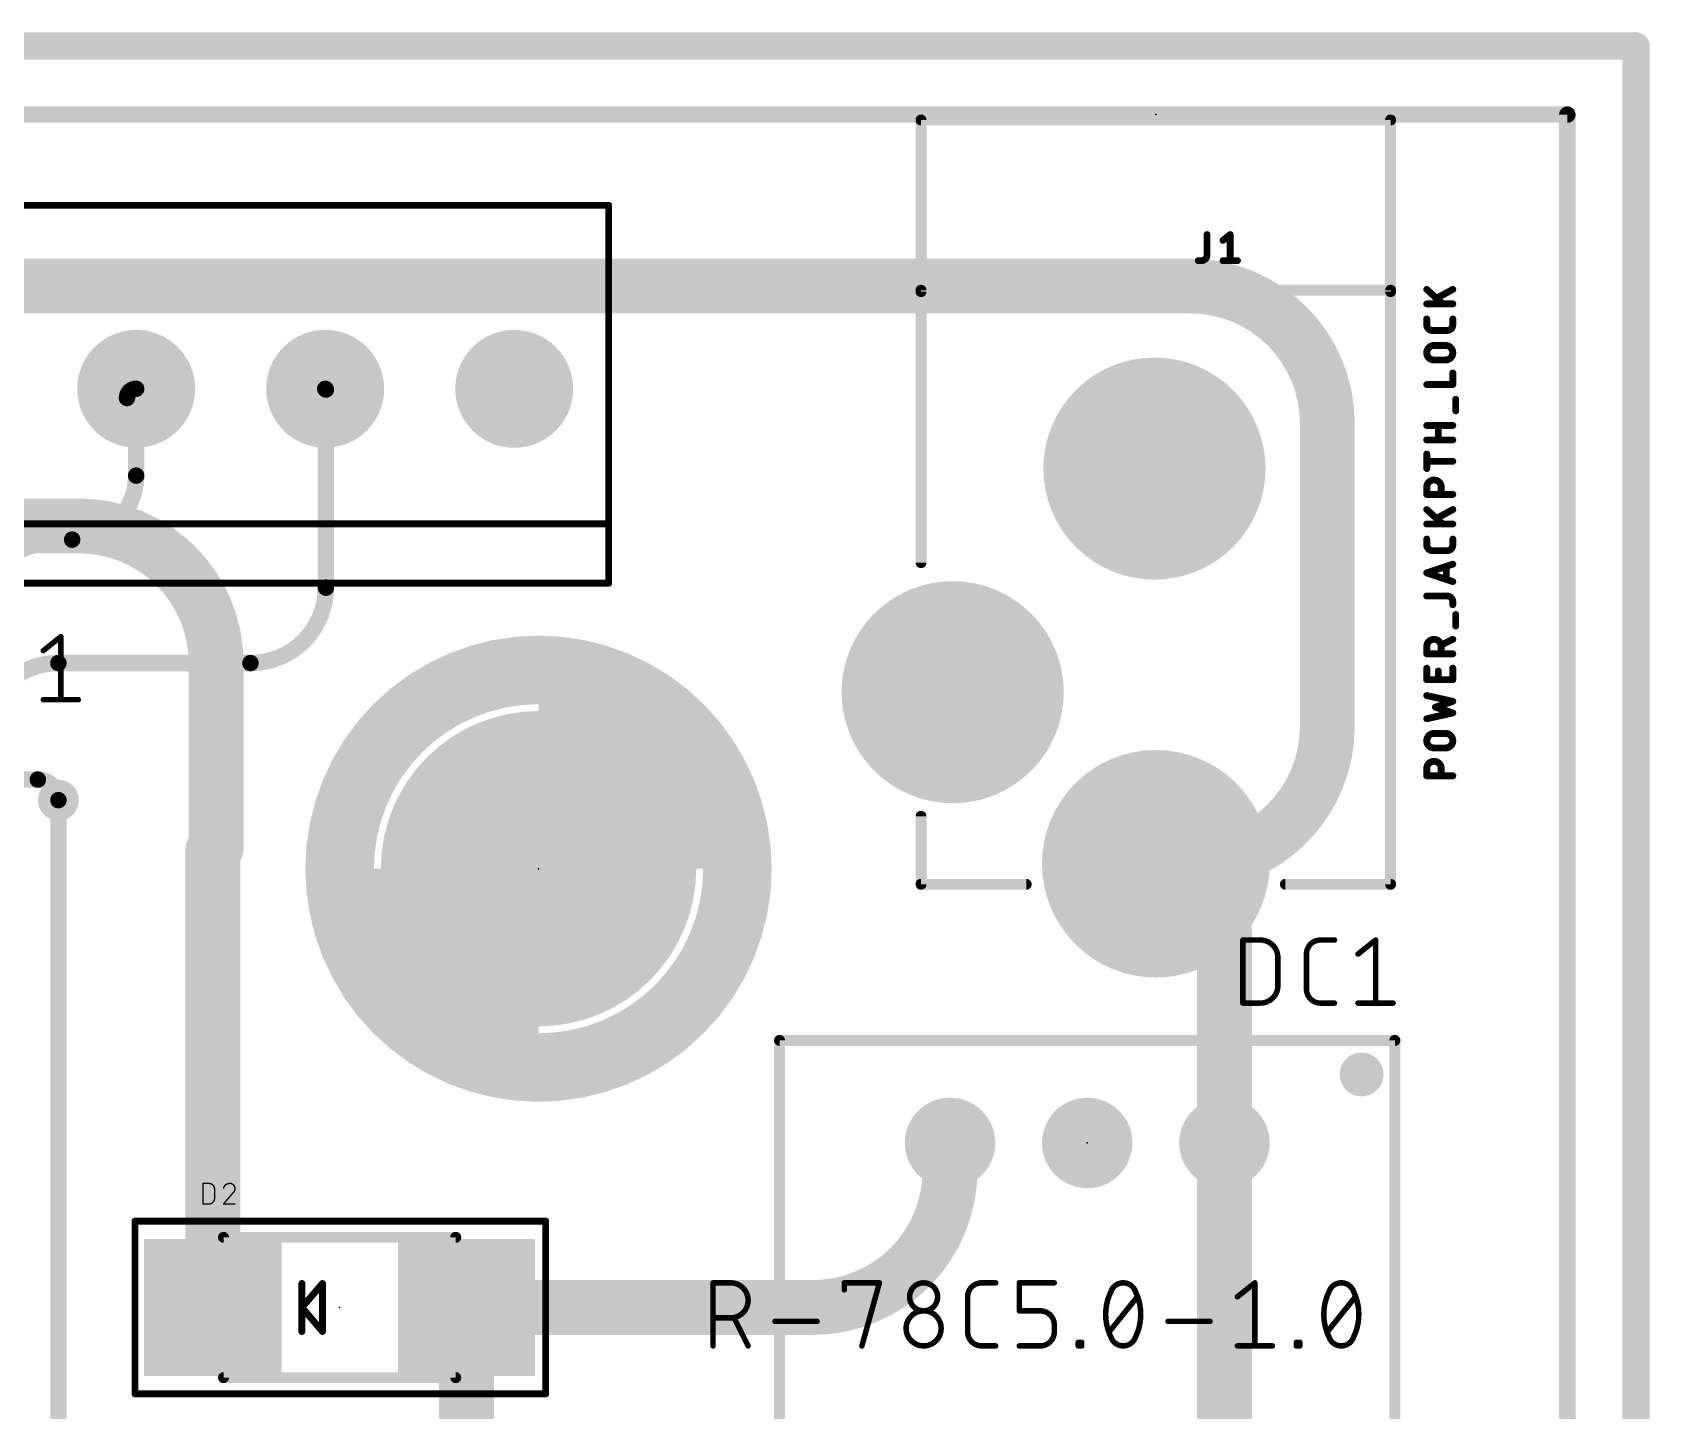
# Model space of a CAD drawing. Extents: x -4 to 102, y -3 to 61.
# Drawn here: x 71.91 to 101.85, y 35.68 to 61.21 of the extents above; entities that cross this region are included whole.
import ezdxf

# ---------------------------------------------------------------- set-up
doc = ezdxf.new("R2010")
doc.units = 0
for name, color, linetype in [('1', 12, 'CONTINUOUS'), ('16', 132, 'CONTINUOUS'), ('17', 110, 'CONTINUOUS'), ('18', 110, 'CONTINUOUS'), ('20', 31, 'CONTINUOUS'), ('21', 253, 'CONTINUOUS'), ('23', 53, 'CONTINUOUS'), ('25', 253, 'CONTINUOUS'), ('27', 253, 'CONTINUOUS'), ('39', 12, 'CONTINUOUS'), ('40', 132, 'CONTINUOUS'), ('43', 110, 'CONTINUOUS'), ('51', 253, 'CONTINUOUS')]:
    doc.layers.add(name, color=color, linetype=linetype)

# ---------------------------------------------------------------- blocks, each defined once
blk = doc.blocks.new('RECT')
blk.add_solid([(-0.5, -0.5), (0.5, -0.5), (-0.5, 0.5), (0.5, 0.5)])
blk = doc.blocks.new('ROUNDP')
at = {"const_width": 0.5}
blk.add_lwpolyline([(0, -0.25, 1), (0, 0.25, 1), (0, -0.25)], format="xyb", dxfattribs=at)
blk = doc.blocks.new('ROUNDV')
at = {"const_width": 0.5}
blk.add_lwpolyline([(0, -0.25, 1), (0, 0.25, 1), (0, -0.25)], format="xyb", dxfattribs=at)

msp = doc.modelspace()

# ---------------------------------------------------------------- linework, layer by layer
at = {"layer": '1'}
for points, const_width in [([(58.235, 56.515), (93.345, 56.515)], 1.016), ([(73.83, 53.002), (73.83, 54.61)], 0.3048), ([(77.343, 50.927), (77.343, 54.597)], 0.3048), ([(95.885, 53.975), (95.885, 48.3522)], 1.016), ([(72.39, 49.53), (75.946, 49.53)], 0.3048), ([(72.39, 46.99), (72.39, 31.369)], 0.3048), ([(75.2475, 37.592), (75.2475, 46.0375)], 1.016), ([(93.345, 45.8122), (92.71, 45.8122)], 1.016), ([(93.98, 44.5422), (93.98, 40.64)], 1.016), ([(88.9, 40.64), (88.9, 40.132)], 1.016), ([(86.36, 37.592), (79.9465, 37.592)], 1.016), ([(79.9465, 37.592), (79.9465, 33.0835)], 1.016)]:
    msp.add_lwpolyline(points, dxfattribs=dict(at, const_width=const_width))
for points, const_width in [([(95.885, 53.975, 0.4142), (93.345, 56.515)], 1.016), ([(93.345, 56.769, 1), (93.345, 56.261)], 0.508), ([(93.345, 56.261, 1), (93.345, 56.769)], 0.508), ([(73.83, 54.61, 0.4142), (73.66, 54.44)], 0.3048), ([(73.5838, 54.44, 1), (73.7362, 54.44)], 0.1524), ([(73.9062, 54.61, 1), (73.7538, 54.61)], 0.1524), ([(73.83, 54.5338, 1), (73.83, 54.6862)], 0.1524), ([(77.343, 54.597, 0.4142), (77.33, 54.61)], 0.3048), ([(77.33, 54.6862, 1), (77.33, 54.5338)], 0.1524), ([(77.4192, 54.597, 1), (77.2668, 54.597)], 0.1524), ([(77.2668, 54.597, 1), (77.4192, 54.597)], 0.1524), ([(96.139, 53.975, 1), (95.631, 53.975)], 0.508), ([(95.631, 53.975, 1), (96.139, 53.975)], 0.508), ([(72.644, 51.816, 0.4142), (73.83, 53.002)], 0.3048), ([(73.9062, 53.002, 1), (73.7538, 53.002)], 0.1524), ([(73.7538, 53.002, 1), (73.9062, 53.002)], 0.1524), ([(72.644, 51.816, 0.4142), (70.104, 49.276)], 0.3048), ([(72.644, 51.8922, 1), (72.644, 51.7398)], 0.1524), ([(72.644, 51.7398, 1), (72.644, 51.8922)], 0.1524), ([(75.946, 49.53, 0.4142), (77.343, 50.927)], 0.3048), ([(77.4192, 50.927, 1), (77.2668, 50.927)], 0.1524), ([(77.2668, 50.927, 1), (77.4192, 50.927)], 0.1524), ([(72.39, 49.53, 0.4142), (70.98, 48.12)], 0.3048), ([(72.39, 49.6062, 1), (72.39, 49.4538)], 0.1524), ([(72.39, 49.4538, 1), (72.39, 49.6062)], 0.1524), ([(75.946, 49.6062, 1), (75.946, 49.4538)], 0.1524), ([(75.946, 49.4538, 1), (75.946, 49.6062)], 0.1524), ([(93.345, 45.8122, 0.4142), (95.885, 48.3522)], 1.016), ([(96.139, 48.3522, 1), (95.631, 48.3522)], 0.508), ([(95.631, 48.3522, 1), (96.139, 48.3522)], 0.508), ([(72.4662, 46.99, 1), (72.3138, 46.99)], 0.1524), ([(75.311, 46.101, 0.4142), (75.2475, 46.0375)], 1.016), ([(75.5015, 46.0375, 1), (74.9935, 46.0375)], 0.508), ([(75.311, 45.847, 1), (75.311, 46.355)], 0.508), ([(74.9935, 46.0375, 1), (75.5015, 46.0375)], 0.508), ([(93.98, 44.5422, 0.4142), (92.71, 45.8122)], 1.016), ([(92.71, 46.0662, 1), (92.71, 45.5582)], 0.508), ([(92.71, 46.0662, 1), (92.71, 45.5582)], 0.508), ([(93.345, 46.0662, 1), (93.345, 45.5582)], 0.508), ([(93.345, 45.5582, 1), (93.345, 46.0662)], 0.508), ([(94.234, 44.5422, 1), (93.726, 44.5422)], 0.508), ([(93.726, 44.5422, 1), (94.234, 44.5422)], 0.508), ([(89.154, 40.64, 1), (88.646, 40.64)], 0.508), ([(93.726, 40.64, 1), (94.234, 40.64)], 0.508), ([(86.36, 37.592, 0.4142), (88.9, 40.132)], 1.016), ([(89.154, 40.132, 1), (88.646, 40.132)], 0.508), ([(88.646, 40.132, 1), (89.154, 40.132)], 0.508), ([(79.9465, 37.846, 1), (79.9465, 37.338)], 0.508), ([(80.2005, 37.592, 1), (79.6925, 37.592)], 0.508), ([(86.36, 37.846, 1), (86.36, 37.338)], 0.508), ([(86.36, 37.338, 1), (86.36, 37.846)], 0.508), ([(74.9935, 37.592, 1), (75.5015, 37.592)], 0.508)]:
    msp.add_lwpolyline(points, format="xyb", dxfattribs=dict(at, const_width=const_width))
at = {"layer": '16'}
for points, const_width in [([(100.33, 59.69), (0, 59.69)], 0.3048), ([(100.33, 1.27), (100.33, 59.69)], 0.3048), ([(72.771, 52.07), (55.753, 52.07)], 1.016), ([(75.311, 46.101), (75.311, 49.53)], 1.016), ([(61.849, 47.371), (72.009, 47.371)], 0.3048), ([(93.98, 40.64), (93.98, 34.925)], 1.016)]:
    msp.add_lwpolyline(points, dxfattribs=dict(at, const_width=const_width))
for points, const_width in [([(100.4062, 59.69, 1), (100.2538, 59.69)], 0.1524), ([(100.33, 59.6138, 1), (100.33, 59.7662)], 0.1524), ([(75.311, 49.53, 0.4142), (72.771, 52.07)], 1.016), ([(72.771, 52.324, 1), (72.771, 51.816)], 0.508), ([(72.771, 51.816, 1), (72.771, 52.324)], 0.508), ([(75.565, 49.53, 1), (75.057, 49.53)], 0.508), ([(75.057, 49.53, 1), (75.565, 49.53)], 0.508), ([(72.39, 46.99, 0.4142), (72.009, 47.371)], 0.3048), ([(72.009, 47.4472, 1), (72.009, 47.2948)], 0.1524), ([(72.009, 47.2948, 1), (72.009, 47.4472)], 0.1524), ([(72.3138, 46.99, 1), (72.4662, 46.99)], 0.1524), ([(75.057, 46.101, 1), (75.565, 46.101)], 0.508), ([(94.234, 40.64, 1), (93.726, 40.64)], 0.508)]:
    msp.add_lwpolyline(points, format="xyb", dxfattribs=dict(at, const_width=const_width))
at = {"layer": '20', "const_width": 0.508}
for points in [[(-1.27, 60.96), (101.6, 60.96)], [(101.6, 60.96), (101.6, 0)]]:
    msp.add_lwpolyline(points, dxfattribs=at)
at = {"layer": '20', "const_width": 0.254}
for points in [[(101.727, 60.96, 1), (101.473, 60.96)], [(101.6, 60.833, 1), (101.6, 61.087)]]:
    msp.add_lwpolyline(points, format="xyb", dxfattribs=at)
at = {"layer": '21'}
for points, const_width in [([(82.58, 58.01), (54.58, 58.01)], 0.127), ([(82.58, 52.11), (82.58, 58.01)], 0.127), ([(88.3624, 56.436), (88.3624, 51.39)], 0.2032), ([(97.0576, 56.436), (88.3624, 56.436)], 0.2032), ([(97.0576, 56.436), (97.0576, 45.4312)], 0.2032), ([(54.58, 52.11), (82.58, 52.11)], 0.127), ([(82.58, 51.01), (82.58, 52.11)], 0.127), ([(54.58, 51.01), (82.58, 51.01)], 0.127), ([(88.3624, 45.4312), (88.3624, 46.69)], 0.2032), ([(88.3624, 45.4312), (90.31, 45.4312)], 0.2032), ([(97.0576, 45.4312), (95.11, 45.4312)], 0.2032), ([(97.1368, 42.54), (85.7432, 42.54)], 0.2032), ([(85.7432, 42.54), (85.7432, 34.2)], 0.2032), ([(97.1368, 34.2), (97.1368, 42.54)], 0.2032), ([(73.808, 36.446), (73.808, 39.192)], 0.127), ([(73.808, 39.192), (81.413, 39.192)], 0.127), ([(81.413, 39.192), (81.413, 38.986)], 0.127), ([(81.413, 38.986), (81.413, 38.9285)], 0.127), ([(81.413, 38.986), (81.413, 35.992)], 0.127), ([(77.2795, 38.0365), (76.8985, 37.592)], 0.127), ([(76.8985, 37.1475), (76.8985, 38.0365)], 0.127), ([(77.2795, 37.1475), (77.2795, 38.0365)], 0.127), ([(76.8985, 37.592), (77.2795, 37.1475)], 0.127), ([(73.808, 36.198), (73.808, 36.446)], 0.127), ([(73.808, 35.992), (73.808, 36.446)], 0.127), ([(81.413, 35.992), (73.808, 35.992)], 0.127)]:
    msp.add_lwpolyline(points, dxfattribs=dict(at, const_width=const_width))
for points, const_width in [([(82.6118, 58.01, 1), (82.5482, 58.01)], 0.0635), ([(82.58, 57.9783, 1), (82.58, 58.0418)], 0.0635), ([(88.4132, 56.436, 1), (88.3116, 56.436)], 0.1016), ([(88.3624, 56.4868, 1), (88.3624, 56.3852)], 0.1016), ([(97.1084, 56.436, 1), (97.0068, 56.436)], 0.1016), ([(97.0576, 56.3852, 1), (97.0576, 56.4868)], 0.1016), ([(82.6118, 52.11, 1), (82.5482, 52.11)], 0.0635), ([(82.5482, 52.11, 1), (82.6118, 52.11)], 0.0635), ([(82.58, 52.0782, 1), (82.58, 52.1418)], 0.0635), ([(88.3116, 51.39, 1), (88.4132, 51.39)], 0.1016), ([(82.5482, 51.01, 1), (82.6118, 51.01)], 0.0635), ([(82.58, 50.9783, 1), (82.58, 51.0418)], 0.0635), ([(81.28, 42.291, 1), (81.28, 49.149, 1), (81.28, 42.291)], 0.1524), ([(81.28, 44.02, 1), (81.28, 47.42, 1), (81.28, 44.02)], 0.2032), ([(88.4132, 46.69, 1), (88.3116, 46.69)], 0.1016), ([(88.3624, 45.482, 1), (88.3624, 45.3804)], 0.1016), ([(90.31, 45.3804, 1), (90.31, 45.482)], 0.1016), ([(95.11, 45.482, 1), (95.11, 45.3804)], 0.1016), ([(97.0576, 45.3804, 1), (97.0576, 45.482)], 0.1016), ([(88.3116, 45.4312, 1), (88.4132, 45.4312)], 0.1016), ([(97.0068, 45.4312, 1), (97.1084, 45.4312)], 0.1016), ([(85.7432, 42.5908, 1), (85.7432, 42.4892)], 0.1016), ([(85.794, 42.54, 1), (85.6924, 42.54)], 0.1016), ([(97.1876, 42.54, 1), (97.086, 42.54)], 0.1016), ([(97.1368, 42.4892, 1), (97.1368, 42.5908)], 0.1016), ([(96.52, 41.7069, 1), (96.52, 42.1131, 1), (96.52, 41.7069)], 0.4061), ([(73.808, 39.2238, 1), (73.808, 39.1602)], 0.0635), ([(73.8398, 39.192, 1), (73.7763, 39.192)], 0.0635), ([(81.4448, 39.192, 1), (81.3813, 39.192)], 0.0635), ([(81.413, 39.1602, 1), (81.413, 39.2238)], 0.0635), ([(81.4448, 38.986, 1), (81.3813, 38.986)], 0.0635), ([(81.4448, 38.986, 1), (81.3813, 38.986)], 0.0635), ([(81.3813, 38.986, 1), (81.4448, 38.986)], 0.0635), ([(81.3813, 38.9285, 1), (81.4448, 38.9285)], 0.0635), ([(76.9303, 38.0365, 1), (76.8667, 38.0365)], 0.0635), ([(77.3113, 38.0365, 1), (77.2477, 38.0365)], 0.0635), ([(77.3036, 38.0158, 1), (77.2554, 38.0572)], 0.0635), ([(76.9226, 37.6127, 1), (76.8744, 37.5713)], 0.0635), ([(76.8744, 37.6127, 1), (76.9226, 37.5713)], 0.0635), ([(76.8667, 37.1475, 1), (76.9303, 37.1475)], 0.0635), ([(77.2477, 37.1475, 1), (77.3113, 37.1475)], 0.0635), ([(77.2554, 37.1268, 1), (77.3036, 37.1682)], 0.0635), ([(73.8398, 36.446, 1), (73.7763, 36.446)], 0.0635), ([(73.8398, 36.446, 1), (73.7763, 36.446)], 0.0635), ([(73.7763, 36.446, 1), (73.8398, 36.446)], 0.0635), ([(73.808, 36.0238, 1), (73.808, 35.9603)], 0.0635), ([(73.7763, 36.198, 1), (73.8398, 36.198)], 0.0635), ([(73.7763, 35.992, 1), (73.8398, 35.992)], 0.0635), ([(81.3813, 35.992, 1), (81.4448, 35.992)], 0.0635), ([(81.413, 35.9603, 1), (81.413, 36.0238)], 0.0635)]:
    msp.add_lwpolyline(points, format="xyb", dxfattribs=dict(at, const_width=const_width))
at = {"layer": '23'}
for p in [(92.71, 59.69), (81.28, 45.72), (91.44, 40.64), (77.597, 37.592)]:
    msp.add_point(p, dxfattribs=at)
at = {"layer": '25'}
for points, const_width in [([(93.6901, 57.4675, 1), (93.6266, 57.4675)], 0.0635), ([(94.119, 57.4675, 1), (94.0555, 57.4675)], 0.0635), ([(94.1071, 57.4427, 1), (94.0674, 57.4923)], 0.0635), ([(93.9334, 57.385, 1), (93.973, 57.3355)], 0.0635), ([(93.4975, 57.0167, 1), (93.4975, 56.9532)], 0.0635), ([(93.5512, 56.9849, 0.4142), (93.6584, 57.0921)], 0.127), ([(93.5512, 57.0167, 1), (93.5512, 56.9532)], 0.0635), ([(93.5512, 56.9532, 1), (93.5512, 57.0167)], 0.0635), ([(93.6901, 57.0921, 1), (93.6266, 57.0921)], 0.0635), ([(93.6266, 57.0921, 1), (93.6901, 57.0921)], 0.0635), ([(93.9532, 57.0167, 1), (93.9532, 56.9532)], 0.0635), ([(94.0555, 56.9849, 1), (94.119, 56.9849)], 0.0635), ([(94.2213, 56.9532, 1), (94.2213, 57.0167)], 0.0635), ([(72.46, 50.0192, 1), (72.4092, 50.0192)], 0.0508), ([(72.4505, 49.9994, 1), (72.4188, 50.039)], 0.0508), ([(72.0942, 49.7794, 1), (72.126, 49.7397)], 0.0508), ([(72.1101, 48.8762, 1), (72.1101, 48.8254)], 0.0508), ([(72.4092, 48.8508, 1), (72.46, 48.8508)], 0.0508), ([(72.7592, 48.8254, 1), (72.7592, 48.8762)], 0.0508), ([(94.3469, 44.3992, 1), (94.2961, 44.3992)], 0.0508), ([(94.3215, 44.4246, 1), (94.3215, 44.3738)], 0.0508), ([(94.9706, 44.0746, 0.4142), (94.646, 44.3992)], 0.1016), ([(94.646, 44.4246, 1), (94.646, 44.3738)], 0.0508), ([(94.646, 44.3738, 1), (94.646, 44.4246)], 0.0508), ([(95.7589, 44.3992, 0.4142), (95.4993, 44.1396)], 0.1016), ([(95.7589, 44.4246, 1), (95.7589, 44.3738)], 0.0508), ([(95.7589, 44.3738, 1), (95.7589, 44.4246)], 0.0508), ([(96.0186, 44.3738, 1), (96.0186, 44.4246)], 0.0508), ([(96.805, 44.3992, 1), (96.7542, 44.3992)], 0.0508), ([(96.7955, 44.3794, 1), (96.7638, 44.419)], 0.0508), ([(94.996, 44.0746, 1), (94.9452, 44.0746)], 0.0508), ([(94.9452, 44.0746, 1), (94.996, 44.0746)], 0.0508), ([(95.5247, 44.1396, 1), (95.4739, 44.1396)], 0.0508), ([(95.4739, 44.1396, 1), (95.5247, 44.1396)], 0.0508), ([(96.4392, 44.1594, 1), (96.471, 44.1197)], 0.0508), ([(94.646, 43.2308, 0.4142), (94.9706, 43.5554)], 0.1016), ([(94.996, 43.5554, 1), (94.9452, 43.5554)], 0.0508), ([(94.9452, 43.5554, 1), (94.996, 43.5554)], 0.0508), ([(95.4993, 43.4904, 0.4142), (95.7589, 43.2308)], 0.1016), ([(95.5247, 43.4904, 1), (95.4739, 43.4904)], 0.0508), ([(95.4739, 43.4904, 1), (95.5247, 43.4904)], 0.0508), ([(94.3215, 43.2562, 1), (94.3215, 43.2054)], 0.0508), ([(94.2961, 43.2308, 1), (94.3469, 43.2308)], 0.0508), ([(94.646, 43.2562, 1), (94.646, 43.2054)], 0.0508), ([(94.646, 43.2054, 1), (94.646, 43.2562)], 0.0508), ([(95.7589, 43.2562, 1), (95.7589, 43.2054)], 0.0508), ([(95.7589, 43.2054, 1), (95.7589, 43.2562)], 0.0508), ([(96.0186, 43.2054, 1), (96.0186, 43.2562)], 0.0508), ([(96.4551, 43.2562, 1), (96.4551, 43.2054)], 0.0508), ([(96.7542, 43.2308, 1), (96.805, 43.2308)], 0.0508), ([(97.1042, 43.2054, 1), (97.1042, 43.2562)], 0.0508), ([(75.076, 39.8907, 1), (75.0633, 39.8907)], 0.0127), ([(75.0697, 39.8971, 1), (75.0697, 39.8844)], 0.0127), ([(75.2814, 39.7849, 0.4142), (75.1755, 39.8907)], 0.0254), ([(75.1755, 39.8971, 1), (75.1755, 39.8844)], 0.0127), ([(75.1755, 39.8844, 1), (75.1755, 39.8971)], 0.0127), ([(75.5641, 39.8907, 0.3252), (75.4477, 39.806)], 0.0254), ([(75.6593, 39.7955, 0.4142), (75.5641, 39.8907)], 0.0254), ([(75.5641, 39.8971, 1), (75.5641, 39.8844)], 0.0127), ([(75.5641, 39.8844, 1), (75.5641, 39.897)], 0.0127), ([(75.1755, 39.5097, 0.4142), (75.2814, 39.6155)], 0.0254), ([(75.2877, 39.7849, 1), (75.275, 39.7849)], 0.0127), ([(75.275, 39.7849, 1), (75.2877, 39.7849)], 0.0127), ([(75.2877, 39.6155, 1), (75.275, 39.6155)], 0.0127), ([(75.275, 39.6155, 1), (75.2877, 39.6155)], 0.0127), ([(75.4416, 39.808, 1), (75.4537, 39.8041)], 0.0127), ([(75.6276, 39.7214, 0.2052), (75.6593, 39.7955)], 0.0254), ([(75.6232, 39.726, 1), (75.6319, 39.7168)], 0.0127), ([(75.6324, 39.7173, 1), (75.6227, 39.7255)], 0.0127), ([(75.6657, 39.7954, 1), (75.653, 39.7955)], 0.0127), ([(75.653, 39.7955, 1), (75.6657, 39.7955)], 0.0127), ([(75.0633, 39.5097, 1), (75.076, 39.5097)], 0.0127), ([(75.0697, 39.516, 1), (75.0697, 39.5034)], 0.0127), ([(75.1755, 39.516, 1), (75.1755, 39.5033)], 0.0127), ([(75.1755, 39.5034, 1), (75.1755, 39.516)], 0.0127), ([(75.4428, 39.5138, 1), (75.4525, 39.5056)], 0.0127), ([(75.4477, 39.516, 1), (75.4477, 39.5034)], 0.0127), ([(75.6593, 39.5034, 1), (75.6593, 39.516)], 0.0127)]:
    msp.add_lwpolyline(points, format="xyb", dxfattribs=dict(at, const_width=const_width))
for points, const_width in [([(93.6584, 57.4675), (93.6584, 57.0921)], 0.127), ([(93.9532, 57.3603), (94.0872, 57.4675)], 0.127), ([(94.0872, 57.4675), (94.0872, 56.9849)], 0.127), ([(93.5512, 56.9849), (93.4975, 56.9849)], 0.127), ([(93.9532, 56.9849), (94.2213, 56.9849)], 0.127), ([(72.1101, 49.7596), (72.4346, 50.0192)], 0.1016), ([(72.4346, 50.0192), (72.4346, 48.8508)], 0.1016), ([(72.1101, 48.8508), (72.7592, 48.8508)], 0.1016), ([(94.3215, 43.2308), (94.3215, 44.3992)], 0.1016), ([(94.3215, 44.3992), (94.646, 44.3992)], 0.1016), ([(95.7589, 44.3992), (96.0186, 44.3992)], 0.1016), ([(96.4551, 44.1396), (96.7796, 44.3992)], 0.1016), ([(96.7796, 44.3992), (96.7796, 43.2308)], 0.1016), ([(94.9706, 44.0746), (94.9706, 43.5554)], 0.1016), ([(95.4993, 43.4904), (95.4993, 44.1396)], 0.1016), ([(94.646, 43.2308), (94.3215, 43.2308)], 0.1016), ([(96.0186, 43.2308), (95.7589, 43.2308)], 0.1016), ([(96.4551, 43.2308), (97.1042, 43.2308)], 0.1016), ([(75.0697, 39.5097), (75.0697, 39.8907)], 0.0254), ([(75.0697, 39.8907), (75.1755, 39.8907)], 0.0254), ([(75.2814, 39.7849), (75.2814, 39.6155)], 0.0254), ([(75.6276, 39.7214), (75.4477, 39.5097)], 0.0254), ([(75.1755, 39.5097), (75.0697, 39.5097)], 0.0254), ([(75.4477, 39.5097), (75.6593, 39.5097)], 0.0254)]:
    msp.add_lwpolyline(points, dxfattribs=dict(at, const_width=const_width))
at = {"layer": '27'}
for points, const_width in [([(97.7265, 56.4515), (98.0214, 56.1834)], 0.127), ([(98.2091, 56.4515), (97.9142, 56.2906)], 0.127), ([(98.2091, 56.1834), (97.7265, 56.1834)], 0.127), ([(97.7265, 55.7976), (97.7265, 55.9049)], 0.127), ([(98.1019, 55.6904), (97.8337, 55.6904)], 0.127), ([(98.2091, 55.9049), (98.2091, 55.7976)], 0.127), ([(97.8606, 55.4127), (98.075, 55.4127)], 0.127), ([(98.075, 55.1446), (97.8606, 55.1446)], 0.127), ([(98.2091, 54.6894), (98.2091, 54.9039)], 0.127), ([(97.7265, 54.6894), (98.2091, 54.6894)], 0.127), ([(98.2627, 54.2022), (98.2627, 54.4167)], 0.127), ([(97.7265, 53.9314), (98.2091, 53.9314)], 0.127), ([(97.941, 53.6633), (97.941, 53.9314)], 0.127), ([(98.2091, 53.6633), (97.7265, 53.6633)], 0.127), ([(97.7265, 53.133), (97.7265, 53.4011)], 0.127), ([(98.2091, 53.267), (97.7265, 53.267)], 0.127), ([(97.7265, 52.6538), (97.7265, 52.7879)], 0.127), ([(98.2091, 52.6538), (97.7265, 52.6538)], 0.127), ([(97.9946, 52.7879), (97.9946, 52.6538)], 0.127), ([(97.7265, 52.3733), (98.0214, 52.1052)], 0.127), ([(98.2091, 52.3733), (97.9142, 52.2124)], 0.127), ([(98.2091, 52.1052), (97.7265, 52.1052)], 0.127), ([(97.7265, 51.7194), (97.7265, 51.8267)], 0.127), ([(98.2091, 51.8267), (98.2091, 51.7194)], 0.127), ([(98.1019, 51.6122), (97.8337, 51.6122)], 0.127), ([(97.7265, 51.2005), (98.2091, 51.3613)], 0.127), ([(98.2091, 51.0396), (97.7265, 51.2005)], 0.127), ([(98.0885, 51.3211), (98.0885, 51.0798)], 0.127), ([(97.7265, 50.7716), (98.1019, 50.7716)], 0.127), ([(98.2091, 50.6644), (98.2091, 50.6108)], 0.127), ([(98.2627, 50.2154), (98.2627, 50.4299)], 0.127), ([(98.2091, 49.9693), (97.9946, 49.8621)], 0.127), ([(97.7265, 49.7012), (97.7265, 49.8353)], 0.127), ([(98.2091, 49.7012), (97.7265, 49.7012)], 0.127), ([(97.9946, 49.8353), (97.9946, 49.7012)], 0.127), ([(97.7265, 49.2213), (97.7265, 49.4358)], 0.127), ([(97.941, 49.2213), (97.941, 49.3822)], 0.127), ([(98.2091, 49.4358), (98.2091, 49.2213)], 0.127), ([(98.2091, 49.2213), (97.7265, 49.2213)], 0.127), ([(98.2091, 48.8206), (97.7265, 48.9278)], 0.127), ([(97.8874, 48.7133), (98.2091, 48.8206)], 0.127), ([(97.7265, 48.4988), (98.2091, 48.6061)], 0.127), ([(98.2091, 48.6061), (97.8874, 48.7133)], 0.127), ([(97.8606, 48.2256), (98.075, 48.2256)], 0.127), ([(98.075, 47.9575), (97.8606, 47.9575)], 0.127), ([(97.7265, 47.4418), (97.7265, 47.5758)], 0.127), ([(97.9946, 47.5758), (97.9946, 47.4418)], 0.127), ([(98.2091, 47.4418), (97.7265, 47.4418)], 0.127), ([(84.5118, 36.8808), (84.5118, 38.0492)], 0.1016), ([(84.5118, 38.0492), (84.8363, 38.0492)], 0.1016), ([(86.9428, 37.9194), (86.9428, 38.0492)], 0.1016), ([(86.9428, 38.0492), (87.5919, 38.0492)], 0.1016), ([(87.5919, 38.0492), (87.2674, 36.8808)], 0.1016), ([(89.4851, 38.0492), (89.7448, 38.0492)], 0.1016), ([(90.1813, 37.5299), (90.1813, 38.0492)], 0.1016), ([(90.1813, 38.0492), (90.8304, 38.0492)], 0.1016), ([(94.2199, 37.7896), (94.5444, 38.0492)], 0.1016), ([(94.5444, 38.0492), (94.5444, 36.8808)], 0.1016), ([(89.2255, 37.1404), (89.2255, 37.7896)], 0.1016), ([(91.8464, 37.1404), (92.3657, 37.7896)], 0.1016), ([(95.885, 37.1404), (96.4043, 37.7896)], 0.1016), ([(84.8363, 37.4001), (84.5118, 37.4001)], 0.1016), ([(85.1609, 36.8808), (84.9012, 37.4001)], 0.1016), ([(90.5708, 37.5299), (90.1813, 37.5299)], 0.1016), ([(85.6587, 37.3352), (86.4376, 37.3352)], 0.1016), ([(90.8304, 37.1404), (90.8304, 37.2703)], 0.1016), ([(92.9358, 37.3352), (93.7147, 37.3352)], 0.1016), ([(89.7448, 36.8808), (89.4851, 36.8808)], 0.1016), ([(90.1813, 36.8808), (90.5708, 36.8808)], 0.1016), ([(91.2735, 36.8808), (91.2735, 36.9457)], 0.1016), ([(91.2735, 36.9457), (91.3384, 36.9457)], 0.1016), ([(91.3384, 36.8808), (91.2735, 36.8808)], 0.1016), ([(91.3384, 36.9457), (91.3384, 36.8808)], 0.1016), ([(94.2199, 36.8808), (94.869, 36.8808)], 0.1016), ([(95.3121, 36.8808), (95.3121, 36.9457)], 0.1016), ([(95.3121, 36.9457), (95.377, 36.9457)], 0.1016), ([(95.377, 36.8808), (95.3121, 36.8808)], 0.1016), ([(95.377, 36.9457), (95.377, 36.8808)], 0.1016)]:
    msp.add_lwpolyline(points, dxfattribs=dict(at, const_width=const_width))
for points, const_width in [([(97.7479, 56.475, 1), (97.7051, 56.428)], 0.0635), ([(97.899, 56.3185, 1), (97.9294, 56.2628)], 0.0635), ([(98.2243, 56.4236, 1), (98.1939, 56.4794)], 0.0635), ([(97.7265, 56.2151, 1), (97.7265, 56.1516)], 0.0635), ([(98.0001, 56.1599, 1), (98.0428, 56.2069)], 0.0635), ([(98.2091, 56.1516, 1), (98.2091, 56.2151)], 0.0635), ([(97.7583, 55.9049, 1), (97.6947, 55.9049)], 0.0635), ([(97.7582, 55.7976, 1), (97.6947, 55.7976)], 0.0635), ([(97.6947, 55.7976, 1), (97.7583, 55.7976)], 0.0635), ([(97.7265, 55.7976, 0.4142), (97.8337, 55.6904)], 0.127), ([(97.8337, 55.7221, 1), (97.8337, 55.6586)], 0.0635), ([(97.8337, 55.6586, 1), (97.8337, 55.7221)], 0.0635), ([(98.1019, 55.6904, 0.4142), (98.2091, 55.7976)], 0.127), ([(98.1019, 55.7221, 1), (98.1019, 55.6586)], 0.0635), ([(98.1019, 55.6586, 1), (98.1019, 55.7221)], 0.0635), ([(98.2409, 55.9049, 1), (98.1774, 55.9049)], 0.0635), ([(98.2409, 55.7976, 1), (98.1774, 55.7976)], 0.0635), ([(98.1774, 55.7976, 1), (98.2409, 55.7976)], 0.0635), ([(97.8606, 55.4127, 1), (97.8606, 55.1446)], 0.127), ([(97.8606, 55.4445, 1), (97.8606, 55.381)], 0.0635), ([(97.8606, 55.381, 1), (97.8606, 55.4445)], 0.0635), ([(98.075, 55.4445, 1), (98.075, 55.381)], 0.0635), ([(98.075, 55.1446, 1), (98.075, 55.4127)], 0.127), ([(98.075, 55.381, 1), (98.075, 55.4445)], 0.0635), ([(97.8606, 55.1764, 1), (97.8606, 55.1129)], 0.0635), ([(97.8606, 55.1129, 1), (97.8606, 55.1764)], 0.0635), ([(98.075, 55.1764, 1), (98.075, 55.1129)], 0.0635), ([(98.075, 55.1129, 1), (98.075, 55.1764)], 0.0635), ([(98.2409, 54.9039, 1), (98.1774, 54.9039)], 0.0635), ([(97.7265, 54.7211, 1), (97.7265, 54.6576)], 0.0635), ([(98.1774, 54.6894, 1), (98.2409, 54.6894)], 0.0635), ([(98.2091, 54.6576, 1), (98.2091, 54.7211)], 0.0635), ([(98.2945, 54.4167, 1), (98.231, 54.4167)], 0.0635), ([(98.231, 54.2022, 1), (98.2945, 54.2022)], 0.0635), ([(97.7265, 53.9632, 1), (97.7265, 53.8997)], 0.0635), ([(97.9727, 53.9314, 1), (97.9092, 53.9314)], 0.0635), ([(98.2091, 53.8997, 1), (98.2091, 53.9632)], 0.0635), ([(97.7265, 53.6951, 1), (97.7265, 53.6316)], 0.0635), ([(97.9092, 53.6633, 1), (97.9727, 53.6633)], 0.0635), ([(98.2091, 53.6316, 1), (98.2091, 53.6951)], 0.0635), ([(97.7583, 53.4011, 1), (97.6947, 53.4011)], 0.0635), ([(97.7265, 53.2988, 1), (97.7265, 53.2353)], 0.0635), ([(98.2091, 53.2353, 1), (98.2091, 53.2988)], 0.0635), ([(97.6947, 53.133, 1), (97.7583, 53.133)], 0.0635), ([(97.7583, 52.7879, 1), (97.6947, 52.7879)], 0.0635), ([(97.6947, 52.7879, 1), (97.7583, 52.7879)], 0.0635), ([(97.9946, 52.7879, 1), (97.7265, 52.7879)], 0.127), ([(97.7265, 52.6856, 1), (97.7265, 52.6221)], 0.0635), ([(98.0264, 52.7879, 1), (97.9629, 52.7879)], 0.0635), ([(97.9629, 52.7879, 1), (98.0264, 52.7879)], 0.0635), ([(98.2091, 52.6221, 1), (98.2091, 52.6856)], 0.0635), ([(97.6947, 52.6538, 1), (97.7583, 52.6538)], 0.0635), ([(97.7479, 52.3968, 1), (97.7051, 52.3498)], 0.0635), ([(97.9629, 52.6538, 1), (98.0264, 52.6538)], 0.0635), ([(98.2243, 52.3454, 1), (98.1939, 52.4012)], 0.0635), ([(97.7265, 52.1369, 1), (97.7265, 52.0734)], 0.0635), ([(97.899, 52.2403, 1), (97.9294, 52.1846)], 0.0635), ([(98.0001, 52.0817, 1), (98.0428, 52.1287)], 0.0635), ([(98.2091, 52.0734, 1), (98.2091, 52.1369)], 0.0635), ([(97.7583, 51.8267, 1), (97.6947, 51.8267)], 0.0635), ([(98.2409, 51.8267, 1), (98.1774, 51.8267)], 0.0635), ([(97.7582, 51.7194, 1), (97.6947, 51.7194)], 0.0635), ([(97.6947, 51.7194, 1), (97.7583, 51.7194)], 0.0635), ([(97.7265, 51.7194, 0.4142), (97.8337, 51.6122)], 0.127), ([(97.8337, 51.6439, 1), (97.8337, 51.5804)], 0.0635), ([(97.8337, 51.5804, 1), (97.8337, 51.6439)], 0.0635), ([(98.1019, 51.6122, 0.4142), (98.2091, 51.7194)], 0.127), ([(98.1019, 51.6439, 1), (98.1019, 51.5804)], 0.0635), ([(98.1019, 51.5804, 1), (98.1019, 51.6439)], 0.0635), ([(98.2409, 51.7194, 1), (98.1774, 51.7194)], 0.0635), ([(98.1774, 51.7194, 1), (98.2409, 51.7194)], 0.0635), ([(97.7365, 51.2306, 1), (97.7165, 51.1704)], 0.0635), ([(97.7165, 51.2306, 1), (97.7365, 51.1704)], 0.0635), ([(98.1202, 51.3211, 1), (98.0567, 51.3211)], 0.0635), ([(98.2191, 51.3312, 1), (98.1991, 51.3915)], 0.0635), ([(98.0567, 51.0798, 1), (98.1202, 51.0798)], 0.0635), ([(98.1991, 51.0095, 1), (98.2191, 51.0697)], 0.0635), ([(97.7265, 50.8034, 1), (97.7265, 50.7399)], 0.0635), ([(98.1019, 50.8034, 1), (98.1019, 50.7399)], 0.0635), ([(98.2091, 50.6644, 0.4142), (98.1019, 50.7716)], 0.127), ([(98.1019, 50.7399, 1), (98.1019, 50.8034)], 0.0635), ([(98.2409, 50.6644, 1), (98.1774, 50.6644)], 0.0635), ([(98.1774, 50.6644, 1), (98.2409, 50.6644)], 0.0635), ([(98.1774, 50.6108, 1), (98.2409, 50.6108)], 0.0635), ([(98.2945, 50.4299, 1), (98.231, 50.4299)], 0.0635), ([(97.9946, 49.8353, 1), (97.7265, 49.8353)], 0.127), ([(98.2233, 49.9409, 1), (98.1949, 49.9977)], 0.0635), ([(98.231, 50.2154, 1), (98.2945, 50.2154)], 0.0635), ([(97.7583, 49.8353, 1), (97.6947, 49.8353)], 0.0635), ([(97.6947, 49.8353, 1), (97.7583, 49.8353)], 0.0635), ([(97.6947, 49.7012, 1), (97.7583, 49.7012)], 0.0635), ([(97.7265, 49.733, 1), (97.7265, 49.6695)], 0.0635), ([(97.9804, 49.8905, 1), (98.0088, 49.8337)], 0.0635), ([(98.0264, 49.8353, 1), (97.9629, 49.8353)], 0.0635), ([(97.9629, 49.8353, 1), (98.0264, 49.8353)], 0.0635), ([(97.9629, 49.7012, 1), (98.0264, 49.7012)], 0.0635), ([(98.2091, 49.6695, 1), (98.2091, 49.733)], 0.0635), ([(97.7583, 49.4358, 1), (97.6947, 49.4358)], 0.0635), ([(97.9727, 49.3822, 1), (97.9092, 49.3822)], 0.0635), ([(98.2409, 49.4358, 1), (98.1774, 49.4358)], 0.0635), ([(97.6947, 49.2213, 1), (97.7583, 49.2213)], 0.0635), ([(97.7265, 49.2531, 1), (97.7265, 49.1896)], 0.0635), ([(97.9092, 49.2213, 1), (97.9727, 49.2213)], 0.0635), ([(98.1774, 49.2213, 1), (98.2409, 49.2213)], 0.0635), ([(98.2091, 49.1896, 1), (98.2091, 49.2531)], 0.0635), ([(97.7334, 48.9588, 1), (97.7196, 48.8968)], 0.0635), ([(98.2191, 48.7905, 1), (98.1991, 48.8507)], 0.0635), ([(98.2022, 48.7896, 1), (98.216, 48.8516)], 0.0635), ([(97.7196, 48.5298, 1), (97.7334, 48.4679)], 0.0635), ([(97.8974, 48.7435, 1), (97.8773, 48.6832)], 0.0635), ([(97.8773, 48.7435, 1), (97.8974, 48.6832)], 0.0635), ([(98.1991, 48.576, 1), (98.2191, 48.6362)], 0.0635), ([(98.216, 48.5751, 1), (98.2022, 48.6371)], 0.0635), ([(97.8606, 48.2256, 1), (97.8606, 47.9575)], 0.127), ([(97.8606, 48.2574, 1), (97.8606, 48.1938)], 0.0635), ([(97.8606, 48.1938, 1), (97.8606, 48.2573)], 0.0635), ([(98.075, 47.9575, 1), (98.075, 48.2256)], 0.127), ([(98.075, 48.2574, 1), (98.075, 48.1938)], 0.0635), ([(98.075, 48.1938, 1), (98.075, 48.2574)], 0.0635), ([(97.8606, 47.9892, 1), (97.8606, 47.9257)], 0.0635), ([(97.8606, 47.9257, 1), (97.8606, 47.9892)], 0.0635), ([(98.075, 47.9892, 1), (98.075, 47.9257)], 0.0635), ([(98.075, 47.9257, 1), (98.075, 47.9892)], 0.0635), ([(97.7583, 47.5758, 1), (97.6947, 47.5758)], 0.0635), ([(97.9946, 47.5758, 1), (97.7265, 47.5758)], 0.127), ([(98.0264, 47.5758, 1), (97.9629, 47.5758)], 0.0635), ([(97.6947, 47.5758, 1), (97.7583, 47.5758)], 0.0635), ([(97.6947, 47.4418, 1), (97.7583, 47.4418)], 0.0635), ([(97.7265, 47.4735, 1), (97.7265, 47.41)], 0.0635), ([(97.9629, 47.5758, 1), (98.0264, 47.5758)], 0.0635), ([(97.9629, 47.4418, 1), (98.0264, 47.4418)], 0.0635), ([(98.2091, 47.41, 1), (98.2091, 47.4735)], 0.0635), ([(84.5372, 38.0492, 1), (84.4864, 38.0492)], 0.0508), ([(84.5118, 38.0746, 1), (84.5118, 38.0238)], 0.0508), ([(84.8363, 37.4001, 1), (84.8363, 38.0492)], 0.1016), ([(84.8363, 38.0746, 1), (84.8363, 38.0238)], 0.0508), ([(84.8363, 38.0238, 1), (84.8363, 38.0746)], 0.0508), ([(86.9682, 38.0492, 1), (86.9174, 38.0492)], 0.0508), ([(86.9428, 38.0746, 1), (86.9428, 38.0238)], 0.0508), ([(87.6164, 38.0424, 1), (87.5674, 38.056)], 0.0508), ([(87.5919, 38.0238, 1), (87.5919, 38.0746)], 0.0508), ([(88.67, 37.7896, 1), (88.1507, 37.7896)], 0.1016), ([(89.4851, 38.0492, 0.4142), (89.2255, 37.7896)], 0.1016), ([(89.4851, 38.0746, 1), (89.4851, 38.0238)], 0.0508), ([(89.4851, 38.0238, 1), (89.4851, 38.0746)], 0.0508), ([(89.7448, 38.0238, 1), (89.7448, 38.0746)], 0.0508), ([(90.2067, 38.0492, 1), (90.1559, 38.0492)], 0.0508), ([(90.1813, 38.0746, 1), (90.1813, 38.0238)], 0.0508), ([(90.8304, 38.0238, 1), (90.8304, 38.0746)], 0.0508), ([(92.1061, 38.0492, 0.3205), (91.8789, 37.8869)], 0.1016), ([(92.3332, 37.8869, 0.3205), (92.1061, 38.0492)], 0.1016), ([(92.1061, 38.0746, 1), (92.1061, 38.0238)], 0.0508), ([(92.1061, 38.0238, 1), (92.1061, 38.0746)], 0.0508), ([(94.5699, 38.0492, 1), (94.519, 38.0492)], 0.0508), ([(94.5603, 38.0294, 1), (94.5286, 38.069)], 0.0508), ([(96.1446, 38.0492, 0.3205), (95.9175, 37.8869)], 0.1016), ([(96.3718, 37.8869, 0.3205), (96.1446, 38.0492)], 0.1016), ([(96.1446, 38.0746, 1), (96.1446, 38.0238)], 0.0508), ([(96.1446, 38.0238, 1), (96.1446, 38.0746)], 0.0508), ([(86.9174, 37.9194, 1), (86.9682, 37.9194)], 0.0508), ([(88.1507, 37.7896, 1), (88.67, 37.7896)], 0.1016), ([(88.1761, 37.7896, 1), (88.1253, 37.7896)], 0.0508), ([(88.1253, 37.7896, 1), (88.1761, 37.7896)], 0.0508), ([(88.6954, 37.7896, 1), (88.6446, 37.7896)], 0.0508), ([(88.6446, 37.7896, 1), (88.6954, 37.7896)], 0.0508), ([(89.2509, 37.7896, 1), (89.2001, 37.7896)], 0.0508), ([(89.2001, 37.7896, 1), (89.2509, 37.7896)], 0.0508), ([(91.8789, 37.8869, 0.1139), (91.7815, 37.465)], 0.1016), ([(91.8548, 37.8952, 1), (91.9029, 37.8787)], 0.0508), ([(91.9017, 37.8758, 1), (91.856, 37.8981)], 0.0508), ([(92.3561, 37.8981, 1), (92.3104, 37.8758)], 0.0508), ([(92.4306, 37.465, 0.1139), (92.3332, 37.8869)], 0.1016), ([(92.3092, 37.8787, 1), (92.3573, 37.8952)], 0.0508), ([(92.3855, 37.7737, 1), (92.3459, 37.8054)], 0.0508), ([(94.204, 37.8094, 1), (94.2358, 37.7697)], 0.0508), ([(95.9175, 37.8869, 0.1139), (95.8201, 37.465)], 0.1016), ([(95.8934, 37.8952, 1), (95.9415, 37.8787)], 0.0508), ([(95.9403, 37.8758, 1), (95.8946, 37.8981)], 0.0508), ([(96.3947, 37.8981, 1), (96.349, 37.8758)], 0.0508), ([(96.4692, 37.465, 0.1139), (96.3718, 37.8869)], 0.1016), ([(96.3478, 37.8787, 1), (96.3959, 37.8952)], 0.0508), ([(96.4241, 37.7737, 1), (96.3845, 37.8054)], 0.0508), ([(84.5118, 37.4255, 1), (84.5118, 37.3747)], 0.0508), ([(84.8363, 37.4255, 1), (84.8363, 37.3747)], 0.0508), ([(84.8363, 37.3747, 1), (84.8363, 37.4255)], 0.0508), ([(84.924, 37.4114, 1), (84.8785, 37.3887)], 0.0508), ([(88.7349, 37.2054, 1), (88.0858, 37.2054)], 0.1016), ([(90.1813, 37.5553, 1), (90.1813, 37.5045)], 0.0508), ([(90.1559, 37.5299, 1), (90.2067, 37.5299)], 0.0508), ([(90.8304, 37.2703, 0.4142), (90.5708, 37.5299)], 0.1016), ([(90.5708, 37.5553, 1), (90.5708, 37.5045)], 0.0508), ([(90.5708, 37.5045, 1), (90.5708, 37.5553)], 0.0508), ([(91.7815, 37.465, 0.1139), (91.8789, 37.0431)], 0.1016), ([(91.8069, 37.465, 1), (91.7561, 37.465)], 0.0508), ([(91.7561, 37.465, 1), (91.8069, 37.465)], 0.0508), ([(92.3332, 37.0431, 0.1139), (92.4306, 37.465)], 0.1016), ([(92.456, 37.465, 1), (92.4052, 37.465)], 0.0508), ([(92.4052, 37.465, 1), (92.456, 37.465)], 0.0508), ([(95.8201, 37.465, 0.1139), (95.9175, 37.0431)], 0.1016), ([(95.8455, 37.465, 1), (95.7947, 37.465)], 0.0508), ([(95.7947, 37.465, 1), (95.8455, 37.465)], 0.0508), ([(96.3718, 37.0431, 0.1139), (96.4692, 37.465)], 0.1016), ([(96.4946, 37.465, 1), (96.4438, 37.465)], 0.0508), ([(96.4438, 37.465, 1), (96.4946, 37.465)], 0.0508), ([(85.6587, 37.3606, 1), (85.6587, 37.3098)], 0.0508), ([(86.4376, 37.3098, 1), (86.4376, 37.3606)], 0.0508), ([(88.0858, 37.2054, 1), (88.7349, 37.2054)], 0.1016), ([(88.1112, 37.2054, 1), (88.0604, 37.2054)], 0.0508), ([(88.0604, 37.2054, 1), (88.1112, 37.2054)], 0.0508), ([(88.7603, 37.2054, 1), (88.7095, 37.2054)], 0.0508), ([(88.7095, 37.2054, 1), (88.7603, 37.2054)], 0.0508), ([(89.2255, 37.1404, 0.4142), (89.4851, 36.8808)], 0.1016), ([(89.2509, 37.1404, 1), (89.2001, 37.1404)], 0.0508), ([(89.2001, 37.1404, 1), (89.2509, 37.1404)], 0.0508), ([(90.5708, 36.8808, 0.4142), (90.8304, 37.1404)], 0.1016), ([(90.8558, 37.2703, 1), (90.805, 37.2703)], 0.0508), ([(90.805, 37.2703, 1), (90.8558, 37.2703)], 0.0508), ([(90.8558, 37.1404, 1), (90.805, 37.1404)], 0.0508), ([(90.805, 37.1404, 1), (90.8558, 37.1404)], 0.0508), ([(91.8266, 37.1563, 1), (91.8662, 37.1246)], 0.0508), ([(92.9358, 37.3606, 1), (92.9358, 37.3098)], 0.0508), ([(93.7147, 37.3098, 1), (93.7147, 37.3606)], 0.0508), ([(95.8652, 37.1563, 1), (95.9048, 37.1246)], 0.0508), ([(84.4864, 36.8808, 1), (84.5372, 36.8808)], 0.0508), ([(85.1382, 36.8694, 1), (85.1836, 36.8922)], 0.0508), ([(87.2429, 36.8876, 1), (87.2918, 36.874)], 0.0508), ([(89.4851, 36.9062, 1), (89.4851, 36.8554)], 0.0508), ([(89.4851, 36.8554, 1), (89.4851, 36.9062)], 0.0508), ([(89.7448, 36.8554, 1), (89.7448, 36.9062)], 0.0508), ([(90.1813, 36.9062, 1), (90.1813, 36.8554)], 0.0508), ([(90.5708, 36.9062, 1), (90.5708, 36.8554)], 0.0508), ([(90.5708, 36.8554, 1), (90.5708, 36.9062)], 0.0508), ([(91.2989, 36.9457, 1), (91.2481, 36.9457)], 0.0508), ([(91.2735, 36.9711, 1), (91.2735, 36.9203)], 0.0508), ([(91.2735, 36.9062, 1), (91.2735, 36.8554)], 0.0508), ([(91.2481, 36.8808, 1), (91.2989, 36.8808)], 0.0508), ([(91.3638, 36.9457, 1), (91.313, 36.9457)], 0.0508), ([(91.313, 36.8808, 1), (91.3638, 36.8808)], 0.0508), ([(91.3384, 36.9203, 1), (91.3384, 36.9711)], 0.0508), ([(91.3384, 36.8554, 1), (91.3384, 36.9062)], 0.0508), ([(91.9029, 37.0513, 1), (91.8548, 37.0348)], 0.0508), ([(91.8789, 37.0431, 0.3205), (92.1061, 36.8808)], 0.1016), ([(91.856, 37.0319, 1), (91.9017, 37.0542)], 0.0508), ([(92.1061, 36.8808, 0.3205), (92.3332, 37.0431)], 0.1016), ([(92.1061, 36.9062, 1), (92.1061, 36.8554)], 0.0508), ([(92.1061, 36.8554, 1), (92.1061, 36.9062)], 0.0508), ([(92.3104, 37.0542, 1), (92.3561, 37.0319)], 0.0508), ([(92.3573, 37.0348, 1), (92.3092, 37.0513)], 0.0508), ([(94.2199, 36.9062, 1), (94.2199, 36.8554)], 0.0508), ([(94.519, 36.8808, 1), (94.5699, 36.8808)], 0.0508), ([(94.869, 36.8554, 1), (94.869, 36.9062)], 0.0508), ([(95.3375, 36.9457, 1), (95.2867, 36.9457)], 0.0508), ([(95.3121, 36.9711, 1), (95.3121, 36.9203)], 0.0508), ([(95.3121, 36.9062, 1), (95.3121, 36.8554)], 0.0508), ([(95.2867, 36.8808, 1), (95.3375, 36.8808)], 0.0508), ([(95.4024, 36.9457, 1), (95.3516, 36.9457)], 0.0508), ([(95.3516, 36.8808, 1), (95.4024, 36.8808)], 0.0508), ([(95.377, 36.9203, 1), (95.377, 36.9711)], 0.0508), ([(95.377, 36.8554, 1), (95.377, 36.9062)], 0.0508), ([(95.9415, 37.0513, 1), (95.8934, 37.0348)], 0.0508), ([(95.9175, 37.0431, 0.3205), (96.1446, 36.8808)], 0.1016), ([(95.8946, 37.0319, 1), (95.9403, 37.0542)], 0.0508), ([(96.1446, 36.8808, 0.3205), (96.3718, 37.0431)], 0.1016), ([(96.1446, 36.9062, 1), (96.1446, 36.8554)], 0.0508), ([(96.1446, 36.8554, 1), (96.1446, 36.9062)], 0.0508), ([(96.349, 37.0542, 1), (96.3947, 37.0319)], 0.0508), ([(96.3959, 37.0348, 1), (96.3478, 37.0513)], 0.0508)]:
    msp.add_lwpolyline(points, format="xyb", dxfattribs=dict(at, const_width=const_width))
at = {"layer": '39', "const_width": 1.27}
msp.add_lwpolyline([(81.28, 42.037, 1), (81.28, 49.403, 1), (81.28, 42.037)], format="xyb", dxfattribs=at)
at = {"layer": '40', "const_width": 1.27}
msp.add_lwpolyline([(81.28, 42.037, 1), (81.28, 49.403, 1), (81.28, 42.037)], format="xyb", dxfattribs=at)
at = {"layer": '43', "const_width": 1.016}
msp.add_lwpolyline([(81.28, 42.164, 1), (81.28, 49.276, 1), (81.28, 42.164)], format="xyb", dxfattribs=at)
at = {"layer": '51', "const_width": 0.2032}
for points in [[(88.3624, 59.59), (88.3624, 56.4106)], [(88.3624, 59.59), (97.0576, 59.59)], [(97.0576, 56.4106), (97.0576, 59.59)], [(75.447, 38.892), (79.747, 38.892)], [(75.447, 36.292), (75.447, 38.892)], [(79.747, 38.892), (79.747, 36.292)], [(79.747, 36.292), (75.447, 36.292)]]:
    msp.add_lwpolyline(points, dxfattribs=at)
at = {"layer": '51'}
for points, const_width in [([(88.4132, 59.59, 1), (88.3116, 59.59)], 0.1016), ([(88.3624, 59.6408, 1), (88.3624, 59.5392)], 0.1016), ([(97.1084, 59.59, 1), (97.0068, 59.59)], 0.1016), ([(97.0576, 59.5392, 1), (97.0576, 59.6408)], 0.1016), ([(88.3116, 56.4106, 1), (88.4132, 56.4106)], 0.1016), ([(97.0068, 56.4106, 1), (97.1084, 56.4106)], 0.1016), ([(83.439, 45.72, 0.4142), (81.28, 47.879)], 2.4892), ([(79.121, 45.72, 0.4142), (81.28, 43.561)], 2.4892), ([(81.28, 44.958, 1), (81.28, 46.482, 1), (81.28, 44.958)], 0.4572), ([(75.447, 38.9428, 1), (75.447, 38.8412)], 0.1016), ([(75.4978, 38.892, 1), (75.3962, 38.892)], 0.1016), ([(79.7978, 38.892, 1), (79.6962, 38.892)], 0.1016), ([(79.747, 38.8412, 1), (79.747, 38.9428)], 0.1016), ([(75.447, 36.3428, 1), (75.447, 36.2412)], 0.1016), ([(75.3962, 36.292, 1), (75.4978, 36.292)], 0.1016), ([(79.6962, 36.292, 1), (79.7978, 36.292)], 0.1016), ([(79.747, 36.2412, 1), (79.747, 36.3428)], 0.1016)]:
    msp.add_lwpolyline(points, format="xyb", dxfattribs=dict(at, const_width=const_width))

# ---------------------------------------------------------------- block references
at = {"layer": '1', "xscale": 2.54, "yscale": 2.54}
msp.add_blockref('RECT', (75.2475, 37.592), dxfattribs=at)
at = {"layer": '1', "xscale": 2.54, "yscale": 2.54, "rotation": 180}
msp.add_blockref('RECT', (79.9465, 37.592), dxfattribs=at)
at = {"layer": '17'}
for p, xscale, yscale in [((73.83, 54.61), 2.1844, 2.1844), ((73.83, 54.61), 2.1844, 2.1844), ((77.33, 54.61), 2.1844, 2.1844), ((77.33, 54.61), 2.1844, 2.1844), ((80.83, 54.61), 2.1844, 2.1844), ((80.83, 54.61), 2.1844, 2.1844), ((81.28, 45.72), 5.842, 5.842), ((81.28, 45.72), 5.842, 5.842)]:
    msp.add_blockref('ROUNDP', p, dxfattribs=dict(at, xscale=xscale, yscale=yscale))
for p, xscale, yscale, rotation in [((92.6846, 53.133), 4.1148, 4.1148, 180), ((92.6846, 53.133), 4.1148, 4.1148, 180), ((88.9484, 48.99), 4.1148, 4.1148, 270), ((88.9484, 48.99), 4.1148, 4.1148, 270), ((92.71, 45.8122), 4.216, 4.216, 180), ((92.71, 45.8122), 4.216, 4.216, 180), ((88.9, 40.64), 1.6764, 1.6764, 180), ((88.9, 40.64), 1.6764, 1.6764, 180), ((91.44, 40.64), 1.6764, 1.6764, 180), ((91.44, 40.64), 1.6764, 1.6764, 180), ((93.98, 40.64), 1.6764, 1.6764, 180), ((93.98, 40.64), 1.6764, 1.6764, 180)]:
    msp.add_blockref('ROUNDP', p, dxfattribs=dict(at, xscale=xscale, yscale=yscale, rotation=rotation))
at = {"layer": '18', "xscale": 0.7564, "yscale": 0.7564}
for p in [(72.39, 46.99), (72.39, 46.99), (75.311, 46.101), (75.311, 46.101)]:
    msp.add_blockref('ROUNDV', p, dxfattribs=at)
at = {"layer": '51'}
for p, xscale, yscale, rotation in [((92.71, 52.1589), 0.2794, 2.4384, 270), ((92.6973, 46.0502), 0.4572, 2.921, 270), ((80.097, 37.592), 0.65, 2.2, 180)]:
    msp.add_blockref('RECT', p, dxfattribs=dict(at, xscale=xscale, yscale=yscale, rotation=rotation))
for p, xscale, yscale in [((88.0999, 48.9966), 0.2794, 2.4384), ((75.097, 37.592), 0.65, 2.2), ((76.1845, 37.592), 0.675, 2.45)]:
    msp.add_blockref('RECT', p, dxfattribs=dict(at, xscale=xscale, yscale=yscale))

doc.saveas('drawing.dxf')
